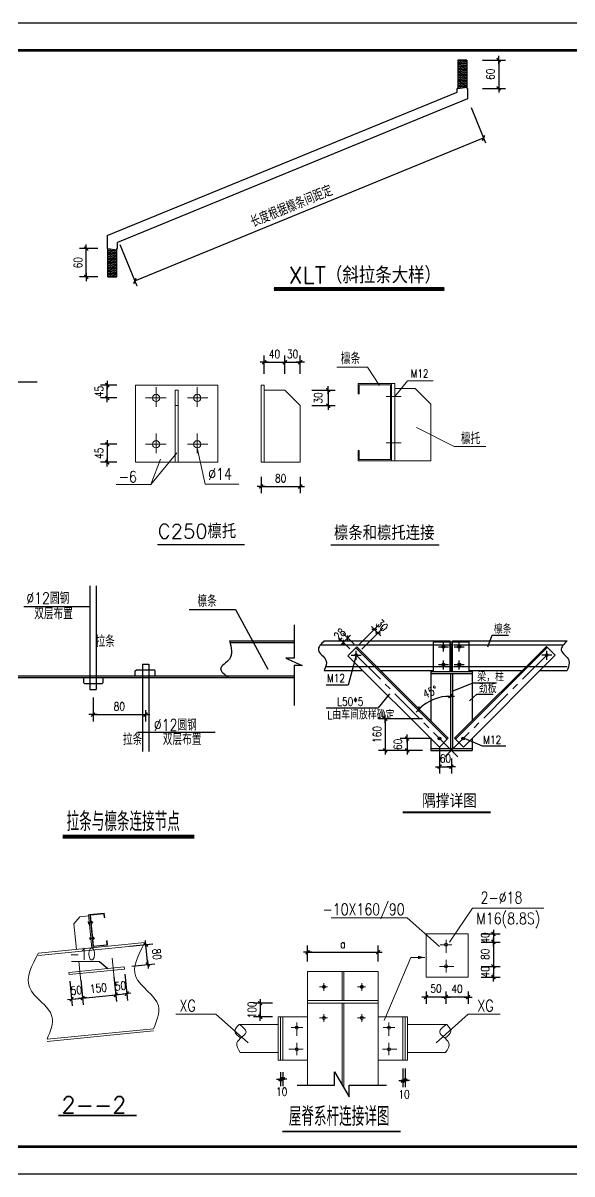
# Model space of a CAD drawing. Extents: x 40002367 to 40460080, y 192184 to 372766.
# Drawn here: x 40408745 to 40428777, y 192184 to 234184 of the extents above; entities that cross this region are included whole.
import ezdxf

# ---------------------------------------------------------------- set-up
doc = ezdxf.new("R2010")
doc.units = 0
doc.header["$LTSCALE"] = 1000
doc.header["$MEASUREMENT"] = 0
doc.linetypes.add('ACAD_ISO02W100', pattern=[15, 12, -3])
doc.linetypes.add('CENTER', pattern=[2, 1.25, -0.25, 0.25, -0.25])
doc.layers.get('0').update_dxf_attribs({"linetype": 'CONTINUOUS'})
doc.layers.get('DEFPOINTS').update_dxf_attribs({"linetype": 'CONTINUOUS'})
for name, color, linetype in [('DIANH', 6, 'CENTER'), ('GREEN', 3, 'CONTINUOUS'), ('PUB_DIM', 3, 'CONTINUOUS'), ('PUB_TITLE', 4, 'CONTINUOUS'), ('RED', 1, 'CONTINUOUS'), ('TEXT', 7, 'CONTINUOUS'), ('XUX', 3, 'ACAD_ISO02W100'), ('YELLOW', 2, 'CONTINUOUS'), ('标注', 4, 'CONTINUOUS'), ('门窗', 4, 'CONTINUOUS')]:
    doc.layers.add(name, color=color, linetype=linetype)
doc.styles.add('DIM_FONT', font='SIMPLEX.shx', dxfattribs={"width": 0.8})
doc.styles.add('TSSD_NORM', font='txt.shx', dxfattribs={"width": 0.7, "bigfont": 'tssdchn.shx'})
doc.styles.add('中西', font='romans.shx', dxfattribs={"width": 0.8, "height": 350, "bigfont": 'hztxt.shx'})
doc.dimstyles.new('DIMN', dxfattribs={"dimtxt": 300, "dimasz": 1, "dimexe": 250, "dimexo": 300, "dimgap": 150, "dimtad": 1, "dimdec": 0, "dimzin": 0, "dimdsep": 46, "dimtxsty": 'DIM_FONT', "dimblk": '_DIMX', "dimcen": 0.09, "dimclrt": 7, "dimadec": 0, "dimazin": 0, "dimtfac": 1, "dimtdec": 0, "dimtix": 1, "dimtmove": 2, "dimatfit": 3, "dimldrblk": '_DIMX', "dimfxl": 0, "dimtolj": 1, "dimtzin": 0, "dimarcsym": 0})

# ---------------------------------------------------------------- blocks, each defined once
blk = doc.blocks.new('_DIMX')
blk.add_line((-150, 0), (150, 0))
at = {"const_width": 50}
blk.add_lwpolyline([(-70, -70), (70, 70)], dxfattribs=at)
blk = doc.blocks.new('*D25')
at = {"layer": 'DEFPOINTS', "color": 0, "transparency": 16777216}
for p in [(40424180, 199141), (40424987, 199141), (40424180, 198642)]:
    blk.add_point(p, dxfattribs=at)
at = {"layer": 'PUB_DIM', "color": 0, "lineweight": -2, "transparency": 16777216}
for p, q in [((40424180, 198841), (40424180, 198392)), ((40424987, 198841), (40424987, 198392)), ((40424986, 198642), (40424181, 198642))]:
    blk.add_line(p, q, dxfattribs=at)
at = {"layer": 'PUB_DIM', "color": 0, "lineweight": -2, "transparency": 16777216, "rotation": 180}
blk.add_blockref('_DIMX', (40424180, 198642), dxfattribs=at)
at = {"layer": 'PUB_DIM', "color": 0, "lineweight": -2, "transparency": 16777216}
blk.add_blockref('_DIMX', (40424987, 198642), dxfattribs=at)
at = {"layer": 'PUB_DIM', "color": 7, "transparency": 16777216, "insert": (40424583, 198942), "char_height": 300, "attachment_point": 5, "style": 'DIM_FONT'}
blk.add_mtext('\\A1;40', dxfattribs=at)
blk = doc.blocks.new('*D26')
at = {"layer": 'DEFPOINTS', "color": 0, "transparency": 16777216}
for p in [(40423452, 199141), (40424180, 199141), (40423452, 198642)]:
    blk.add_point(p, dxfattribs=at)
at = {"layer": 'PUB_DIM', "color": 0, "lineweight": -2, "transparency": 16777216}
for p, q in [((40423452, 198841), (40423452, 198392)), ((40424180, 198841), (40424180, 198392)), ((40424179, 198642), (40423453, 198642))]:
    blk.add_line(p, q, dxfattribs=at)
at = {"layer": 'PUB_DIM', "color": 0, "lineweight": -2, "transparency": 16777216, "rotation": 180}
blk.add_blockref('_DIMX', (40423452, 198642), dxfattribs=at)
at = {"layer": 'PUB_DIM', "color": 0, "lineweight": -2, "transparency": 16777216}
blk.add_blockref('_DIMX', (40424180, 198642), dxfattribs=at)
at = {"layer": 'PUB_DIM', "color": 7, "transparency": 16777216, "insert": (40423816, 198953), "char_height": 300, "attachment_point": 5, "style": 'DIM_FONT'}
blk.add_mtext('\\A1;50', dxfattribs=at)
blk = doc.blocks.new('*D28')
at = {"layer": 'DEFPOINTS', "color": 0, "transparency": 16777216}
for p in [(40410825, 199562), (40412034, 199683), (40412129, 198726)]:
    blk.add_point(p, dxfattribs=at)
at = {"layer": 'PUB_DIM', "color": 0, "lineweight": -2, "transparency": 16777216}
for p, q in [((40410855, 199263), (40410945, 198357)), ((40412064, 199384), (40412154, 198477)), ((40410921, 198605), (40412128, 198726))]:
    blk.add_line(p, q, dxfattribs=at)
for p, rotation in [((40410920, 198605), 185.6999999305718), ((40412129, 198726), 5.699999930571801)]:
    blk.add_blockref('_DIMX', p, dxfattribs=dict(at, rotation=rotation))
at = {"layer": 'PUB_DIM', "color": 7, "transparency": 16777216, "insert": (40411495, 198964), "char_height": 300, "attachment_point": 5, "rotation": 5.7, "style": 'DIM_FONT'}
blk.add_mtext('\\A1;150', dxfattribs=at)
blk = doc.blocks.new('*D29')
at = {"layer": 'DEFPOINTS', "color": 0, "transparency": 16777216}
for p in [(40410422, 199522), (40410825, 199562), (40410920, 198605)]:
    blk.add_point(p, dxfattribs=at)
at = {"layer": 'PUB_DIM', "color": 0, "lineweight": -2, "transparency": 16777216}
for p, q in [((40410452, 199223), (40410542, 198316)), ((40410855, 199263), (40410945, 198357)), ((40410517, 198565), (40410516, 198565)), ((40410517, 198565), (40410920, 198605)), ((40410921, 198605), (40410922, 198606))]:
    blk.add_line(p, q, dxfattribs=at)
for p, rotation in [((40410517, 198565), 5.699999999944056), ((40410920, 198605), 185.6999999999441)]:
    blk.add_blockref('_DIMX', p, dxfattribs=dict(at, rotation=rotation))
at = {"layer": 'PUB_DIM', "color": 7, "transparency": 16777216, "insert": (40410689, 198884), "char_height": 300, "attachment_point": 5, "rotation": 5.7, "style": 'DIM_FONT'}
blk.add_mtext('\\A1;50', dxfattribs=at)
blk = doc.blocks.new('*D30')
at = {"layer": 'DEFPOINTS', "color": 0, "transparency": 16777216}
for p in [(40412432, 199777), (40412106, 198958), (40412532, 198766)]:
    blk.add_point(p, dxfattribs=at)
at = {"layer": 'PUB_DIM', "color": 0, "lineweight": -2, "transparency": 16777216}
for p, q in [((40412461, 199478), (40412557, 198517)), ((40412128, 198726), (40412127, 198726)), ((40412129, 198726), (40412532, 198766)), ((40412533, 198766), (40412534, 198766)), ((40412136, 198659), (40412154, 198477))]:
    blk.add_line(p, q, dxfattribs=at)
for p, rotation in [((40412129, 198726), 5.699999930571789), ((40412532, 198766), 185.6999999305718)]:
    blk.add_blockref('_DIMX', p, dxfattribs=dict(at, rotation=rotation))
at = {"layer": 'PUB_DIM', "color": 7, "transparency": 16777216, "insert": (40412301, 199045), "char_height": 300, "attachment_point": 5, "rotation": 5.7, "style": 'DIM_FONT'}
blk.add_mtext('\\A1;50', dxfattribs=at)
blk = doc.blocks.new('*D31')
at = {"layer": 'DEFPOINTS', "color": 0, "transparency": 16777216}
for p in [(40412350, 200464), (40413229, 200552), (40412422, 199739)]:
    blk.add_point(p, dxfattribs=at)
at = {"layer": 'PUB_DIM', "color": 0, "lineweight": -2, "transparency": 16777216}
for p, q in [((40412648, 200494), (40413478, 200577)), ((40413302, 199827), (40413230, 200551)), ((40412721, 199768), (40413551, 199851))]:
    blk.add_line(p, q, dxfattribs=at)
for p, rotation in [((40413229, 200552), 95.69999999982853), ((40413302, 199826), 275.6999999998285)]:
    blk.add_blockref('_DIMX', p, dxfattribs=dict(at, rotation=rotation))
at = {"layer": 'PUB_DIM', "color": 7, "transparency": 16777216, "insert": (40413626, 200203), "char_height": 300, "attachment_point": 5, "rotation": 275.7, "style": 'DIM_FONT'}
blk.add_mtext('\\A1;80', dxfattribs=at)
blk = doc.blocks.new('*D32')
at = {"layer": 'DEFPOINTS', "color": 0, "transparency": 16777216}
for p in [(40418141, 196197), (40418226, 196197), (40418226, 195643)]:
    blk.add_point(p, dxfattribs=at)
at = {"layer": 'PUB_DIM', "color": 0, "lineweight": -2, "transparency": 16777216}
for p, q in [((40418141, 195897), (40418141, 195393)), ((40418226, 195897), (40418226, 195393)), ((40418140, 195643), (40418139, 195643)), ((40418141, 195643), (40418226, 195643)), ((40418227, 195643), (40418228, 195643))]:
    blk.add_line(p, q, dxfattribs=at)
blk.add_blockref('_DIMX', (40418141, 195643), dxfattribs=at)
at = {"layer": 'PUB_DIM', "color": 0, "lineweight": -2, "transparency": 16777216, "rotation": 180}
blk.add_blockref('_DIMX', (40418226, 195643), dxfattribs=at)
at = {"layer": 'PUB_DIM', "color": 7, "transparency": 16777216, "insert": (40418183, 195186), "char_height": 300, "attachment_point": 5, "style": 'DIM_FONT'}
blk.add_mtext('\\A1;10', dxfattribs=at)
blk = doc.blocks.new('*D34')
at = {"layer": 'DEFPOINTS', "color": 0, "transparency": 16777216}
for p in [(40418143, 198417), (40417400, 197922), (40418143, 197922)]:
    blk.add_point(p, dxfattribs=at)
at = {"layer": 'PUB_DIM', "color": 0, "lineweight": -2, "transparency": 16777216}
for p, q in [((40417843, 198417), (40417150, 198417)), ((40417400, 198418), (40417400, 198419)), ((40417400, 198417), (40417400, 197922)), ((40417843, 197922), (40417150, 197922)), ((40417400, 197921), (40417400, 197920))]:
    blk.add_line(p, q, dxfattribs=at)
for p, rotation in [((40417400, 198417), 270), ((40417400, 197922), 90)]:
    blk.add_blockref('_DIMX', p, dxfattribs=dict(at, rotation=rotation))
at = {"layer": 'PUB_DIM', "color": 7, "transparency": 16777216, "insert": (40417100, 198170), "char_height": 300, "attachment_point": 5, "rotation": 90, "style": 'DIM_FONT'}
blk.add_mtext('\\A1;100', dxfattribs=at)
blk = doc.blocks.new('*D35')
at = {"layer": 'DEFPOINTS', "color": 0, "transparency": 16777216}
for p in [(40422608, 196339), (40422693, 196339), (40422608, 195597)]:
    blk.add_point(p, dxfattribs=at)
at = {"layer": 'PUB_DIM', "color": 0, "lineweight": -2, "transparency": 16777216}
for p, q in [((40422608, 196039), (40422608, 195347)), ((40422693, 196039), (40422693, 195347)), ((40422607, 195597), (40422606, 195597)), ((40422693, 195597), (40422608, 195597)), ((40422694, 195597), (40422695, 195597))]:
    blk.add_line(p, q, dxfattribs=at)
blk.add_blockref('_DIMX', (40422608, 195597), dxfattribs=at)
at = {"layer": 'PUB_DIM', "color": 0, "lineweight": -2, "transparency": 16777216, "rotation": 180}
blk.add_blockref('_DIMX', (40422693, 195597), dxfattribs=at)
at = {"layer": 'PUB_DIM', "color": 7, "transparency": 16777216, "insert": (40422650, 195089), "char_height": 300, "attachment_point": 5, "style": 'DIM_FONT'}
blk.add_mtext('\\A1;10', dxfattribs=at)
blk = doc.blocks.new('*D36')
at = {"layer": 'DEFPOINTS', "color": 0, "transparency": 16777216}
for p in [(40425168, 200946), (40425168, 200649), (40425910, 200649)]:
    blk.add_point(p, dxfattribs=at)
at = {"layer": 'PUB_DIM', "color": 0, "lineweight": -2, "transparency": 16777216}
for p, q in [((40425468, 200946), (40426160, 200946)), ((40425910, 200947), (40425910, 200948)), ((40425910, 200946), (40425910, 200649)), ((40425468, 200649), (40426160, 200649)), ((40425910, 200648), (40425910, 200647))]:
    blk.add_line(p, q, dxfattribs=at)
for p, rotation in [((40425910, 200946), 270), ((40425910, 200649), 90)]:
    blk.add_blockref('_DIMX', p, dxfattribs=dict(at, rotation=rotation))
at = {"layer": 'PUB_DIM', "color": 7, "transparency": 16777216, "insert": (40425610, 200798), "char_height": 300, "attachment_point": 5, "rotation": 90, "style": 'DIM_FONT'}
blk.add_mtext('\\A1;40', dxfattribs=at)
blk = doc.blocks.new('*D37')
at = {"layer": 'DEFPOINTS', "color": 0, "transparency": 16777216}
for p in [(40425168, 199759), (40425168, 199363), (40425910, 199363)]:
    blk.add_point(p, dxfattribs=at)
at = {"layer": 'PUB_DIM', "color": 0, "lineweight": -2, "transparency": 16777216}
for p, q in [((40425468, 199759), (40426160, 199759)), ((40425910, 199760), (40425910, 199761)), ((40425910, 199759), (40425910, 199363)), ((40425468, 199363), (40426160, 199363)), ((40425910, 199362), (40425910, 199361))]:
    blk.add_line(p, q, dxfattribs=at)
for p, rotation in [((40425910, 199759), 270), ((40425910, 199363), 90)]:
    blk.add_blockref('_DIMX', p, dxfattribs=dict(at, rotation=rotation))
at = {"layer": 'PUB_DIM', "color": 7, "transparency": 16777216, "insert": (40425610, 199561), "char_height": 300, "attachment_point": 5, "rotation": 90, "style": 'DIM_FONT'}
blk.add_mtext('\\A1;40', dxfattribs=at)
blk = doc.blocks.new('*D38')
at = {"layer": 'DEFPOINTS', "color": 0, "transparency": 16777216}
for p in [(40425168, 200649), (40425168, 199759), (40425910, 199759)]:
    blk.add_point(p, dxfattribs=at)
at = {"layer": 'PUB_DIM', "color": 0, "lineweight": -2, "transparency": 16777216}
for p, q in [((40425468, 200649), (40426160, 200649)), ((40425910, 200648), (40425910, 199760)), ((40425468, 199759), (40426160, 199759))]:
    blk.add_line(p, q, dxfattribs=at)
for p, rotation in [((40425910, 200649), 90), ((40425910, 199759), 270)]:
    blk.add_blockref('_DIMX', p, dxfattribs=dict(at, rotation=rotation))
at = {"layer": 'PUB_DIM', "color": 7, "transparency": 16777216, "insert": (40425610, 200204), "char_height": 300, "attachment_point": 5, "rotation": 90, "style": 'DIM_FONT'}
blk.add_mtext('\\A1;80', dxfattribs=at)
blk = doc.blocks.new('*D43')
at = {"layer": 'DEFPOINTS', "color": 0, "transparency": 16777216}
for p in [(40425218, 232832), (40425218, 231798), (40426102, 231798)]:
    blk.add_point(p, dxfattribs=at)
at = {"layer": 'PUB_DIM', "color": 0, "lineweight": -2, "transparency": 16777216}
for p, q in [((40425518, 232832), (40426352, 232832)), ((40426102, 232831), (40426102, 231799)), ((40425518, 231798), (40426352, 231798))]:
    blk.add_line(p, q, dxfattribs=at)
for p, rotation in [((40426102, 232832), 90), ((40426102, 231798), 270)]:
    blk.add_blockref('_DIMX', p, dxfattribs=dict(at, rotation=rotation))
at = {"layer": 'PUB_DIM', "color": 7, "transparency": 16777216, "insert": (40425802, 232315), "char_height": 300, "attachment_point": 5, "rotation": 90, "style": 'DIM_FONT'}
blk.add_mtext('\\A1;60', dxfattribs=at)
blk = doc.blocks.new('*D44')
at = {"layer": 'DEFPOINTS', "color": 0, "transparency": 16777216}
for p in [(40411819, 220973), (40412470, 220973), (40412470, 220503)]:
    blk.add_point(p, dxfattribs=at)
at = {"layer": 'PUB_DIM', "color": 0, "lineweight": -2, "transparency": 16777216}
for p, q in [((40412170, 220973), (40411569, 220973)), ((40411819, 220974), (40411819, 220975)), ((40411819, 220503), (40411819, 220973)), ((40412170, 220503), (40411569, 220503)), ((40411819, 220502), (40411819, 220501))]:
    blk.add_line(p, q, dxfattribs=at)
for p, rotation in [((40411819, 220973), 270), ((40411819, 220503), 90)]:
    blk.add_blockref('_DIMX', p, dxfattribs=dict(at, rotation=rotation))
at = {"layer": 'PUB_DIM', "color": 7, "transparency": 16777216, "insert": (40411519, 220738), "char_height": 300, "attachment_point": 5, "rotation": 90, "style": 'DIM_FONT'}
blk.add_mtext('\\A1;45', dxfattribs=at)
blk = doc.blocks.new('_ArchTick')
at = {"color": 0, "linetype": 'ByBlock', "const_width": 0.4}
blk.add_lwpolyline([(-0.5, -0.5), (0.5, 0.5)], dxfattribs=at)
blk = doc.blocks.new('*D45')
at = {"layer": 'DEFPOINTS', "color": 0, "transparency": 16777216}
for p in [(40411052, 225953), (40411776, 225953), (40411776, 224919)]:
    blk.add_point(p, dxfattribs=at)
at = {"layer": 'PUB_DIM', "color": 0, "lineweight": -2, "transparency": 16777216}
for p, q in [((40411476, 225953), (40410802, 225953)), ((40411052, 224920), (40411052, 225952)), ((40411476, 224919), (40410802, 224919))]:
    blk.add_line(p, q, dxfattribs=at)
for p, rotation in [((40411052, 225953), 90), ((40411052, 224919), 270)]:
    blk.add_blockref('_DIMX', p, dxfattribs=dict(at, rotation=rotation))
at = {"layer": 'PUB_DIM', "color": 7, "transparency": 16777216, "insert": (40410752, 225436), "char_height": 300, "attachment_point": 5, "rotation": 90, "style": 'DIM_FONT'}
blk.add_mtext('\\A1;60', dxfattribs=at)
blk = doc.blocks.new('*D46')
at = {"layer": 'DEFPOINTS', "color": 0, "transparency": 16777216}
for p in [(40412470, 218812), (40411819, 218154), (40412470, 218154)]:
    blk.add_point(p, dxfattribs=at)
at = {"layer": 'PUB_DIM', "color": 0, "lineweight": -2, "transparency": 16777216}
for p, q in [((40412170, 218812), (40411569, 218812)), ((40411819, 218813), (40411819, 218814)), ((40411819, 218812), (40411819, 218154)), ((40412170, 218154), (40411569, 218154)), ((40411819, 218153), (40411819, 218152))]:
    blk.add_line(p, q, dxfattribs=at)
for p, rotation in [((40411819, 218812), 270), ((40411819, 218154), 90)]:
    blk.add_blockref('_DIMX', p, dxfattribs=dict(at, rotation=rotation))
at = {"layer": 'PUB_DIM', "color": 7, "transparency": 16777216, "insert": (40411519, 218483), "char_height": 300, "attachment_point": 5, "rotation": 90, "style": 'DIM_FONT'}
blk.add_mtext('\\A1;45', dxfattribs=at)
blk = doc.blocks.new('*D48')
at = {"layer": 'DEFPOINTS', "color": 0, "transparency": 16777216}
for p in [(40418862, 221803), (40418298, 221082), (40418862, 221082)]:
    blk.add_point(p, dxfattribs=at)
at = {"layer": 'PUB_DIM', "color": 0, "lineweight": -2, "transparency": 16777216}
for p, q in [((40418297, 221803), (40418296, 221803)), ((40418298, 221382), (40418298, 222053)), ((40418298, 221803), (40418862, 221803)), ((40418862, 221382), (40418862, 222053)), ((40418863, 221803), (40418864, 221803))]:
    blk.add_line(p, q, dxfattribs=at)
blk.add_blockref('_DIMX', (40418298, 221803), dxfattribs=at)
at = {"layer": 'PUB_DIM', "color": 0, "lineweight": -2, "transparency": 16777216, "rotation": 180}
blk.add_blockref('_DIMX', (40418862, 221803), dxfattribs=at)
at = {"layer": 'PUB_DIM', "color": 7, "transparency": 16777216, "insert": (40418580, 222103), "char_height": 300, "attachment_point": 5, "style": 'DIM_FONT'}
blk.add_mtext('\\A1;30', dxfattribs=at)
blk = doc.blocks.new('*D49')
at = {"layer": 'DEFPOINTS', "color": 0, "transparency": 16777216}
for p in [(40418978, 220785), (40418978, 220221), (40419881, 220221)]:
    blk.add_point(p, dxfattribs=at)
at = {"layer": 'PUB_DIM', "color": 0, "lineweight": -2, "transparency": 16777216}
for p, q in [((40419278, 220785), (40420131, 220785)), ((40419881, 220784), (40419881, 220222)), ((40419278, 220221), (40420131, 220221))]:
    blk.add_line(p, q, dxfattribs=at)
for p, rotation in [((40419881, 220785), 90), ((40419881, 220221), 270)]:
    blk.add_blockref('_DIMX', p, dxfattribs=dict(at, rotation=rotation))
at = {"layer": 'PUB_DIM', "color": 7, "transparency": 16777216, "insert": (40419514, 220503), "char_height": 300, "attachment_point": 5, "rotation": 90, "style": 'DIM_FONT'}
blk.add_mtext('\\A1;30', dxfattribs=at)
blk = doc.blocks.new('*D89')
at = {"layer": 'DEFPOINTS', "color": 0, "transparency": 16777216}
for p in [(40421563, 212057), (40420764, 211258), (40420899, 211123)]:
    blk.add_point(p, dxfattribs=at)
at = {"layer": 'PUB_DIM', "color": 0, "lineweight": -2, "transparency": 16777216}
for p, q in [((40420976, 211470), (40421739, 212233)), ((40421111, 211335), (40421874, 212099)), ((40421562, 212057), (40421561, 212058)), ((40421697, 211922), (40421563, 212057)), ((40421698, 211921), (40421699, 211920))]:
    blk.add_line(p, q, dxfattribs=at)
for p, rotation in [((40421563, 212057), 314.9999999994558), ((40421697, 211922), 134.9999999994558)]:
    blk.add_blockref('_DIMX', p, dxfattribs=dict(at, rotation=rotation))
at = {"layer": 'PUB_DIM', "color": 7, "transparency": 16777216, "insert": (40421842, 212201), "char_height": 300, "attachment_point": 5, "rotation": 315, "style": 'DIM_FONT'}
blk.add_mtext('\\A1;30', dxfattribs=at)
blk = doc.blocks.new('*D90')
at = {"layer": 'DEFPOINTS', "color": 0, "transparency": 16777216}
for p in [(40420595, 211746), (40421040, 211301), (40420880, 211140)]:
    blk.add_point(p, dxfattribs=at)
at = {"layer": 'PUB_DIM', "color": 0, "lineweight": -2, "transparency": 16777216}
for p, q in [((40420668, 211353), (40420258, 211762)), ((40420828, 211513), (40420419, 211922)), ((40420435, 211585), (40420595, 211746)), ((40420596, 211746), (40420597, 211747)), ((40420434, 211585), (40420434, 211584))]:
    blk.add_line(p, q, dxfattribs=at)
for p, rotation in [((40420435, 211585), 45.00000000079025), ((40420595, 211746), 225.0000000007903)]:
    blk.add_blockref('_DIMX', p, dxfattribs=dict(at, rotation=rotation))
at = {"layer": 'PUB_DIM', "color": 7, "transparency": 16777216, "insert": (40420303, 211878), "char_height": 300, "attachment_point": 5, "rotation": 45, "style": 'DIM_FONT'}
blk.add_mtext('\\A1;28', dxfattribs=at)
blk = doc.blocks.new('*D91')
at = {"layer": 'DEFPOINTS', "color": 0, "transparency": 16777216}
for p in [(40423945, 208076), (40424377, 207643), (40424377, 207046)]:
    blk.add_point(p, dxfattribs=at)
at = {"layer": 'PUB_DIM', "color": 0, "lineweight": -2, "transparency": 16777216}
for p, q in [((40423945, 207776), (40423945, 206796)), ((40424377, 207343), (40424377, 206796)), ((40423944, 207046), (40423943, 207046)), ((40423945, 207046), (40424377, 207046)), ((40424378, 207046), (40424379, 207046))]:
    blk.add_line(p, q, dxfattribs=at)
blk.add_blockref('_DIMX', (40423945, 207046), dxfattribs=at)
at = {"layer": 'PUB_DIM', "color": 0, "lineweight": -2, "transparency": 16777216, "rotation": 180}
blk.add_blockref('_DIMX', (40424377, 207046), dxfattribs=at)
at = {"layer": 'PUB_DIM', "color": 7, "transparency": 16777216, "insert": (40424161, 207346), "char_height": 300, "attachment_point": 5, "style": 'DIM_FONT'}
blk.add_mtext('\\A1;60', dxfattribs=at)
blk = doc.blocks.new('*D92')
at = {"layer": 'DEFPOINTS', "color": 0, "transparency": 16777216}
for p in [(40421289, 211052), (40424341, 210451), (40423921, 209567), (40424258, 208083), (40424341, 207715)]:
    blk.add_point(p, dxfattribs=at)
at = {"layer": 'PUB_DIM', "color": 0, "lineweight": -2, "transparency": 16777216}
blk.add_arc((40424341, 208000), 1622, 90.0353, 134.9647, dxfattribs=at)
for p, rotation in [((40424341, 209622), 0.01766053529839122), ((40423194, 209147), 224.98233946465)]:
    blk.add_blockref('_DIMX', p, dxfattribs=dict(at, rotation=rotation))
at = {"layer": 'PUB_DIM', "color": 7, "transparency": 16777216, "insert": (40423605, 209776), "char_height": 300, "attachment_point": 5, "rotation": 22.5, "style": 'DIM_FONT'}
blk.add_mtext('\\A1;45°', dxfattribs=at)
blk = doc.blocks.new('*D93')
at = {"layer": 'DEFPOINTS', "color": 0, "transparency": 16777216}
for p in [(40423621, 208795), (40421965, 207643), (40423621, 207643)]:
    blk.add_point(p, dxfattribs=at)
at = {"layer": 'PUB_DIM', "color": 0, "lineweight": -2, "transparency": 16777216}
for p, q in [((40423321, 208795), (40421715, 208795)), ((40421965, 208794), (40421965, 207644)), ((40423321, 207643), (40421715, 207643))]:
    blk.add_line(p, q, dxfattribs=at)
for p, rotation in [((40421965, 208795), 90), ((40421965, 207643), 270)]:
    blk.add_blockref('_DIMX', p, dxfattribs=dict(at, rotation=rotation))
at = {"layer": 'PUB_DIM', "color": 7, "transparency": 16777216, "insert": (40421665, 208219), "char_height": 300, "attachment_point": 5, "rotation": 90, "style": 'DIM_FONT'}
blk.add_mtext('\\A1;160', dxfattribs=at)
blk = doc.blocks.new('*D94')
at = {"layer": 'DEFPOINTS', "color": 0, "transparency": 16777216}
for p in [(40423945, 208076), (40422763, 207643), (40423621, 207643)]:
    blk.add_point(p, dxfattribs=at)
at = {"layer": 'PUB_DIM', "color": 0, "lineweight": -2, "transparency": 16777216}
for p, q in [((40423645, 208076), (40422513, 208076)), ((40422763, 208075), (40422763, 207644)), ((40423321, 207643), (40422513, 207643))]:
    blk.add_line(p, q, dxfattribs=at)
for p, rotation in [((40422763, 208076), 90), ((40422763, 207643), 270)]:
    blk.add_blockref('_DIMX', p, dxfattribs=dict(at, rotation=rotation))
at = {"layer": 'PUB_DIM', "color": 7, "transparency": 16777216, "insert": (40422424, 207859), "char_height": 300, "attachment_point": 5, "rotation": 90, "style": 'DIM_FONT'}
blk.add_mtext('\\A1;60', dxfattribs=at)

msp = doc.modelspace()

# ---------------------------------------------------------------- linework, layer by layer
at = {"layer": 'DIANH', "lineweight": 15}
for p, q in [((40413962.4, 220503), (40413210.7, 220503)), ((40413600, 220181.9), (40413600, 220897.9)), ((40414741, 220503), (40415492.7, 220503)), ((40415103.4, 220181.9), (40415103.4, 220897.9)), ((40421993.4, 220559.4), (40422541, 220559.4)), ((40413600, 218490.6), (40413600, 219206.6)), ((40415103.4, 218490.6), (40415103.4, 219206.6)), ((40421993.4, 218868.1), (40422541, 218868.1)), ((40413210.7, 218811.6), (40413962.4, 218811.6)), ((40415492.7, 218811.6), (40414741, 218811.6)), ((40410787.1, 199941.7), (40410859.5, 199216.3)), ((40411996.1, 200062.4), (40412068.5, 199337))]:
    msp.add_line(p, q, dxfattribs=at)
at = {"layer": 'DIANH'}
for p, q in [((40424612.6, 207407.7), (40420748.6, 211271.7)), ((40420898.2, 210943.3), (40420898.2, 211272.2)), ((40423906.8, 211423.3), (40424270.6, 211423.3)), ((40424089, 211244.2), (40424089, 211573.1)), ((40424141.4, 207407.7), (40428005.4, 211271.7)), ((40424482.8, 211423.3), (40424846.6, 211423.3)), ((40424665, 211244.2), (40424665, 211573.1)), ((40427856.1, 210943.3), (40427856.1, 211272.2)), ((40420716, 211122.4), (40421079.8, 211122.4)), ((40424089, 210596.2), (40424089, 210925.1)), ((40424665, 210596.2), (40424665, 210925.1)), ((40428038.3, 211122.4), (40427674.5, 211122.4)), ((40423906.8, 210775.3), (40424270.6, 210775.3)), ((40424482.8, 210775.3), (40424846.6, 210775.3))]:
    msp.add_line(p, q, dxfattribs=at)
at = {"layer": 'GREEN', "lineweight": 15}
for p, q in [((40420201.7, 221623.2), (40421315.5, 221623.2)), ((40421315.5, 221623.2), (40421748.4, 220958.7)), ((40422770.1, 221131), (40422307.4, 220559.4)), ((40422770.1, 221131), (40423707.4, 221131)), ((40424483.1, 218733.6), (40423108.8, 219419.9)), ((40413407.9, 217344.1), (40414354.2, 218499.4)), ((40415394, 217359.2), (40415103.4, 218680.1)), ((40424483.1, 218733.6), (40425635.9, 218733.6)), ((40413760.6, 218264.7), (40413407.9, 217344.1)), ((40412147.2, 217344.1), (40413407.9, 217344.1)), ((40415394, 217359.2), (40416626, 217359.2)), ((40424313.7, 200641.3), (40425143, 201881.6)), ((40425143, 201881.6), (40427753.9, 201881.6)), ((40419984.5, 201535.4), (40422767.2, 201535.4)), ((40422767.2, 201535.4), (40423938.1, 200487.8)), ((40424986.6, 200946.1), (40423452.3, 200946.1)), ((40423452.3, 200946.1), (40423452.3, 199362.7)), ((40424986.6, 200946.1), (40424986.6, 199362.7)), ((40423962.4, 200550.3), (40424389.5, 200550.3)), ((40424180.2, 200732.9), (40424180.2, 200248.3)), ((40411530, 199937.9), (40410507.8, 199937.9)), ((40421927.5, 197779.8), (40422899.8, 200086.6)), ((40422899.8, 200086.6), (40423412.6, 200086.6)), ((40424180.2, 199995.2), (40424180.2, 199539.5)), ((40423947.9, 199758.5), (40424469.1, 199758.5)), ((40419724.2, 199152.8), (40419724.2, 198872.7)), ((40421109.7, 199152.8), (40421109.7, 198872.7)), ((40424986.6, 199362.7), (40423452.3, 199362.7)), ((40419569.2, 199013.2), (40419856.6, 199013.2)), ((40420954.7, 199013.2), (40421242.1, 199013.2)), ((40420387.2, 198516), (40419130.3, 198516)), ((40419130.3, 198417), (40420502, 198417)), ((40420387.2, 198516), (40420446.6, 198516)), ((40420387.2, 195441.7), (40420387.2, 198417)), ((40421703.5, 198516), (40420446.6, 198516)), ((40420446.6, 198417), (40420446.6, 195342.8)), ((40420446.6, 198417), (40421703.5, 198417)), ((40421703.5, 198417), (40421703.5, 198516)), ((40414325.3, 198017.5), (40415786.6, 198017.5)), ((40415786.6, 198017.5), (40416957.6, 196969.8)), ((40419130.3, 197922.1), (40418061.5, 197922.1)), ((40418140.7, 197922.1), (40418061.5, 197922.1)), ((40418061.5, 196338.7), (40418061.5, 197922.1)), ((40418140.7, 197922.1), (40419132.7, 197922.1)), ((40418140.7, 196338.7), (40418140.7, 197922.1)), ((40419569.2, 197879.2), (40419856.6, 197879.2)), ((40419724.2, 198018.9), (40419724.2, 197738.8)), ((40420954.7, 197879.2), (40421242.1, 197879.2)), ((40421109.7, 198018.9), (40421109.7, 197738.8)), ((40422693.2, 197922.1), (40421701.1, 197922.1)), ((40421703.5, 197922.1), (40422772.3, 197922.1)), ((40422693.2, 197922.1), (40422772.3, 197922.1)), ((40422693.2, 196338.7), (40422693.2, 197922.1)), ((40422772.3, 196338.7), (40422772.3, 197922.1)), ((40424987.8, 198017.5), (40423816.9, 196969.8)), ((40426155.5, 198017.5), (40424987.8, 198017.5)), ((40418061.5, 197645), (40416628.4, 197645)), ((40418952.3, 197526.3), (40418525.2, 197526.3)), ((40418734.5, 197708.9), (40418734.5, 197224.3)), ((40421881.5, 197526.3), (40422308.7, 197526.3)), ((40422099.4, 197708.9), (40422099.4, 197224.3)), ((40422772.3, 197645), (40424205.4, 197645)), ((40418061.5, 196615.8), (40416671.9, 196615.8)), ((40418966.8, 196734.5), (40418445.5, 196734.5)), ((40418734.5, 196971.2), (40418734.5, 196515.5)), ((40421867.1, 196734.5), (40422388.3, 196734.5)), ((40422099.4, 196971.2), (40422099.4, 196515.5)), ((40422772.3, 196615.8), (40424162, 196615.8)), ((40419130.3, 196338.7), (40418061.5, 196338.7)), ((40418140.7, 196338.7), (40418061.5, 196338.7)), ((40418248.4, 196338.7), (40419130.3, 196338.7)), ((40422585.5, 196338.7), (40421703.5, 196338.7)), ((40421703.5, 196338.7), (40422772.3, 196338.7)), ((40422693.2, 196338.7), (40422772.3, 196338.7))]:
    msp.add_line(p, q, dxfattribs=at)
at = {"layer": 'GREEN'}
for p, q in [((40411183.8, 213652.1), (40411183.8, 209860.5)), ((40411414.2, 213652.1), (40411414.2, 209860.5)), ((40408770.4, 212896.4), (40411183.8, 212896.4)), ((40414802.2, 212778), (40416495.3, 212778)), ((40416495.3, 212778), (40417675, 210602)), ((40418645.4, 212222.1), (40418645.4, 211001.5)), ((40425712.3, 211415.7), (40425865, 211850.5)), ((40425865, 211850.5), (40426463.9, 211850.5)), ((40416275.9, 211634.5), (40418645.4, 211634.5)), ((40416292.8, 211576.9), (40418645.4, 211576.9)), ((40418337, 211001.5), (40418927.1, 210742.8)), ((40418645.4, 211001.5), (40418337, 211001.5)), ((40420897.9, 211122.4), (40420603.9, 210022.2)), ((40412841.7, 210546.9), (40412880.5, 210585.7)), ((40412841.7, 210362.2), (40412841.7, 210546.9)), ((40412880.5, 210585.7), (40413522.3, 210585.7)), ((40413103.8, 210782.8), (40413103.8, 207605.6)), ((40413103.8, 210782.8), (40413334.2, 210782.8)), ((40413334.2, 210782.8), (40413334.2, 207605.6)), ((40413556.7, 210551.2), (40413522.3, 210585.7)), ((40413556.7, 210551.2), (40413556.7, 210362.2)), ((40418645.4, 210742.8), (40418645.4, 209284.3)), ((40418927.1, 210742.8), (40418645.4, 210742.8)), ((40405777.4, 210362.2), (40418645.4, 210362.2)), ((40405777.4, 210304.6), (40418645.4, 210304.6)), ((40410950.7, 210304.6), (40410950.7, 210119.8)), ((40410950.7, 210119.8), (40410989.4, 210081.1)), ((40410989.4, 210081.1), (40411631.2, 210081.1)), ((40411665.7, 210115.5), (40411631.2, 210081.1)), ((40411665.7, 210115.5), (40411665.7, 210304.6)), ((40420603.9, 210022.2), (40419805.2, 210022.2)), ((40424401, 209807.1), (40425168.4, 210110.9)), ((40425168.4, 210110.9), (40426018.8, 210110.9)), ((40411183.8, 209860.5), (40411414.2, 209860.5)), ((40422114.2, 209703.2), (40421695.4, 209179.2)), ((40425034.1, 209454.2), (40425304.8, 209694.1)), ((40425304.8, 209694.1), (40425901.8, 209694.1)), ((40421695.4, 209179.2), (40419802.3, 209179.2)), ((40412920.4, 208302.4), (40415758.6, 208302.4)), ((40425514.3, 207793.2), (40424859.6, 208075.6)), ((40426359.8, 207793.2), (40425514.3, 207793.2)), ((40420108.4, 195430.9), (40420108.4, 195906)), ((40420108.4, 195906), (40420649.6, 195004.8)), ((40418747.2, 195430.9), (40420108.4, 195430.9)), ((40420649.6, 195430.9), (40422010.7, 195430.9)), ((40420649.6, 195004.8), (40420649.6, 195430.9))]:
    msp.add_line(p, q, dxfattribs=at)
at = {"layer": 'GREEN', "linetype": 'ACAD_ISO02W100', "lineweight": 15}
for p, q in [((40418226.2, 196338.7), (40418226.2, 197922.1)), ((40422607.6, 196338.7), (40422607.6, 197922.1))]:
    msp.add_line(p, q, dxfattribs=at)
at = {"layer": 'GREEN'}
msp.add_lwpolyline([(40423156.2, 200086.6, 120, 0, 0), (40423412.6, 200086.6, 0, 0, 0)], format="xyseb", dxfattribs=at)
at = {"layer": 'GREEN', "lineweight": 15}
for centre in [(40424180.2, 200550.3), (40424180.2, 199758.5), (40419724.2, 199013.2), (40421109.7, 199013.2), (40419724.2, 197879.2), (40421109.7, 197879.2), (40418734.5, 197526.3), (40422099.4, 197526.3), (40418734.5, 196734.5), (40422099.4, 196734.5)]:
    msp.add_circle(centre, 56.4, dxfattribs=at)
at = {"layer": 'GREEN'}
for points in [[(40419735.1, 211639.3), (40419523.2, 211298.5), (40419798, 210929.8), (40419735.1, 210559.3)], [(40428598.2, 211639.3), (40428386.3, 211298.5), (40428661.1, 210929.8), (40428598.2, 210559.3)]]:
    msp.add_spline(points, degree=3, dxfattribs=at)
at = {"layer": 'GREEN', "lineweight": 15}
for points in [[(40413189.5, 200629.2), (40412859.7, 199383.2), (40413684.5, 198317.2), (40413503.2, 197485.8)], [(40409306.1, 200241.6), (40408976.4, 198995.6), (40409801.1, 197929.6), (40409619.8, 197098.2)], [(40416628.4, 197645), (40416476.4, 197390.7), (40416693.8, 197141.2)], [(40416628.4, 197645), (40416881.8, 197361.8), (40416548.8, 196963.9), (40416671.9, 196615.8)], [(40424205.4, 197645), (40423952, 197361.8), (40424285, 196963.9), (40424162, 196615.8)], [(40424205.4, 197645), (40424357.4, 197390.7), (40424140, 197141.2)]]:
    msp.add_spline(points, degree=3, dxfattribs=at)
at = {"layer": 'PUB_TITLE'}
msp.add_lwpolyline([(40385779.9, 192184.2), (40460079.9, 192184.2), (40460079.9, 234184.2), (40385779.9, 234184.2)], close=True, dxfattribs=at)
at = {"layer": 'PUB_TITLE', "const_width": 100}
msp.add_lwpolyline([(40388279.9, 193184.2), (40459079.9, 193184.2), (40459079.9, 233184.2), (40388279.9, 233184.2)], close=True, dxfattribs=at)
at = {"layer": 'RED'}
for p, q in [((40424610.1, 232832), (40424609.6, 231797.9)), ((40424610, 232664.5), (40424945.7, 232705.6)), ((40424945.8, 232831.8), (40424610.1, 232832)), ((40424610.1, 232832), (40424945.8, 232831.8)), ((40424610.1, 232788.3), (40424945.8, 232829.4)), ((40424610.1, 232747.1), (40424945.7, 232788.2)), ((40424610.1, 232705.8), (40424945.7, 232746.9)), ((40424945.8, 232831.8), (40424945.2, 231797.8)), ((40424609.8, 232293.1), (40424945.5, 232334.2)), ((40424609.8, 232251.9), (40424945.5, 232293)), ((40424609.9, 232458.2), (40424945.6, 232499.3)), ((40424609.9, 232458.2), (40424945.6, 232499.3)), ((40424609.9, 232416.9), (40424945.6, 232458)), ((40424609.9, 232375.7), (40424945.6, 232416.8)), ((40424609.9, 232334.4), (40424945.5, 232375.5)), ((40424610, 232623.3), (40424945.7, 232664.4)), ((40424610, 232582), (40424945.7, 232623.1)), ((40424610, 232540.7), (40424945.6, 232581.8)), ((40424610, 232499.5), (40424945.6, 232540.6)), ((40424609.6, 231880.5), (40424945.3, 231921.6)), ((40424609.6, 231839.2), (40424945.3, 231880.3)), ((40424609.7, 232086.8), (40424945.4, 232127.9)), ((40424609.7, 232045.5), (40424945.4, 232086.6)), ((40424609.7, 232004.3), (40424945.4, 232045.4)), ((40424609.7, 231963), (40424945.3, 232004.1)), ((40424609.7, 231921.7), (40424945.3, 231962.8)), ((40424609.8, 232210.6), (40424945.5, 232251.7)), ((40424609.8, 232169.3), (40424945.4, 232210.4)), ((40424609.8, 232128.1), (40424945.4, 232169.2)), ((40411816.4, 226428.6), (40424590, 231665.9)), ((40424590, 231665.9), (40424590.4, 231798)), ((40424609.6, 231797.9), (40424590.4, 231798)), ((40424609.6, 231797.9), (40424945.3, 231839)), ((40424945.2, 231797.8), (40424964.4, 231797.8)), ((40424964.4, 231797.8), (40424964, 231414.9)), ((40424964, 231414.9), (40412190.6, 226177.8)), ((40411816.4, 226428.6), (40411816.8, 225951.4)), ((40412190.8, 225951.6), (40412190.6, 226177.8)), ((40411836, 225951.4), (40411816.8, 225951.4)), ((40411836, 225951.4), (40412171.7, 225910.3)), ((40411836.5, 224917.4), (40411836, 225951.4)), ((40411836, 225910.2), (40412171.7, 225869.1)), ((40411836, 225868.9), (40412171.7, 225827.8)), ((40411836.1, 225827.6), (40412171.7, 225786.5)), ((40411836.1, 225786.4), (40412171.7, 225745.3)), ((40411836.1, 225745.1), (40412171.8, 225704)), ((40411836.1, 225703.8), (40412171.8, 225662.7)), ((40411836.1, 225662.6), (40412171.8, 225621.5)), ((40411836.2, 225621.3), (40412171.8, 225580.2)), ((40411836.2, 225580), (40412171.8, 225538.9)), ((40412172.2, 224917.6), (40412171.6, 225951.6)), ((40412171.6, 225951.6), (40412190.8, 225951.6)), ((40411836.2, 225538.8), (40412171.9, 225497.7)), ((40411836.2, 225497.5), (40412171.9, 225456.4)), ((40411836.2, 225456.2), (40412171.9, 225415.1)), ((40411836.3, 225415), (40412171.9, 225373.9)), ((40411836.3, 225373.7), (40412172, 225332.6)), ((40411836.3, 225332.4), (40412172, 225291.3)), ((40411836.3, 225291.2), (40412172, 225250.1)), ((40411836.3, 225291.2), (40412172, 225250.1)), ((40411836.4, 225249.9), (40412172, 225208.8)), ((40411836.4, 225208.6), (40412172, 225167.5)), ((40411836.4, 225167.4), (40412172.1, 225126.3)), ((40411836.4, 225126.1), (40412172.1, 225085)), ((40411836.4, 225084.8), (40412172.1, 225043.7)), ((40411836.5, 225043.6), (40412172.1, 225002.5)), ((40411836.5, 225002.3), (40412172.1, 224961.2)), ((40411836.5, 224961), (40412172.2, 224919.9)), ((40411836.5, 224917.4), (40412172.2, 224917.6)), ((40412172.2, 224917.6), (40411836.5, 224917.4)), ((40419735.1, 211639.3), (40424333.8, 211639.3)), ((40420603, 211096.7), (40420923.7, 211417.4)), ((40424227.4, 208052.6), (40420893.2, 211386.8)), ((40424257.9, 208083.2), (40420923.7, 211417.4)), ((40423729, 210523.3), (40423729, 211603.3)), ((40423729, 211603.3), (40425025, 211603.3)), ((40424333.8, 211603.3), (40424333.8, 211639.3)), ((40424355.4, 210523.3), (40424355.4, 211531.3)), ((40424355.4, 211531.3), (40424398.6, 211531.3)), ((40424398.6, 210523.3), (40424398.6, 211531.3)), ((40424420.2, 211639.3), (40424449, 211639.3)), ((40424420.2, 211603.3), (40424420.2, 211639.3)), ((40424449, 211639.3), (40428598.2, 211639.3)), ((40424496.1, 208083.2), (40427848.5, 211435.5)), ((40424526.7, 208052.6), (40427879, 211405)), ((40425025, 210523.3), (40425025, 211603.3)), ((40428169.2, 211114.8), (40427848.5, 211435.5)), ((40423937.2, 207762.4), (40420603, 211096.7)), ((40424816.9, 207762.4), (40428169.2, 211114.8)), ((40419735.1, 210559.3), (40421140.3, 210559.3)), ((40421781.8, 210559.3), (40423729, 210559.3)), ((40423621, 210523.3), (40425133, 210523.3)), ((40423621, 210523.3), (40423621, 210451.3)), ((40423621, 210451.3), (40425133, 210451.3)), ((40423621, 210451.3), (40423621, 208720.1)), ((40424341, 210451.3), (40424341, 207715.3)), ((40424413, 210451.3), (40424413, 207715.3)), ((40425025, 210559.3), (40426936.3, 210559.3)), ((40425133, 210523.3), (40425133, 210451.3)), ((40425133, 210451.3), (40425133, 208720.1)), ((40427577.8, 210559.3), (40428598.2, 210559.3)), ((40423621, 208078.6), (40423621, 207643.3)), ((40423937.2, 207762.4), (40424257.9, 208083.2)), ((40424816.9, 207762.4), (40424496.1, 208083.2)), ((40425133, 208078.6), (40425133, 207643.3)), ((40423621, 207715.3), (40425133, 207715.3)), ((40423621, 207643.3), (40425133, 207643.3))]:
    msp.add_line(p, q, dxfattribs=at)
at = {"layer": 'RED', "lineweight": 15}
for p, q in [((40417901.5, 224482.4), (40424119.2, 224482.4)), ((40415855.1, 220972.8), (40412848.3, 220972.8)), ((40412848.3, 220972.8), (40412848.3, 218153.9)), ((40415855.1, 218153.9), (40415855.1, 220972.8)), ((40417433.6, 220972.8), (40417546.4, 220972.8)), ((40417433.6, 220972.8), (40417433.6, 218153.9)), ((40417546.4, 220972.8), (40417546.4, 218153.9)), ((40420973.1, 221029.2), (40422194.6, 221029.2)), ((40420973.1, 221029.2), (40420973.1, 220653.4)), ((40421016.3, 220986), (40422151.4, 220986)), ((40421016.3, 220986), (40421016.3, 220653.4)), ((40422151.4, 220986), (40422151.4, 218253.6)), ((40422194.6, 221029.2), (40422307.4, 221029.2)), ((40422194.6, 221029.2), (40422194.6, 218210.3)), ((40422307.4, 221029.2), (40422307.4, 218210.3)), ((40414295.3, 220784.9), (40414408, 220784.9)), ((40414295.3, 218153.9), (40414295.3, 220784.9)), ((40414408, 218153.9), (40414408, 220784.9)), ((40417546.4, 220784.9), (40418298.1, 220784.9)), ((40418298.1, 220784.9), (40418861.9, 220221.1)), ((40420973.1, 220653.4), (40421016.3, 220653.4)), ((40422307.4, 220841.3), (40423059.1, 220841.3)), ((40423059.1, 220841.3), (40423622.8, 220277.5)), ((40414295.3, 220221.1), (40414408, 220221.1)), ((40418861.9, 220221.1), (40418861.9, 218153.9)), ((40423622.8, 220277.5), (40423622.8, 218210.3)), ((40420973.1, 218586.2), (40421016.3, 218586.2)), ((40420973.1, 218586.2), (40420973.1, 218210.3)), ((40421016.3, 218586.2), (40421016.3, 218253.6)), ((40412848.3, 218153.9), (40415855.1, 218153.9)), ((40417433.6, 218153.9), (40418861.9, 218153.9)), ((40420973.1, 218210.3), (40422194.6, 218210.3)), ((40421016.3, 218253.6), (40422151.4, 218253.6)), ((40422194.6, 218210.3), (40423622.8, 218210.3)), ((40413656.4, 215150.6), (40416831.3, 215150.6)), ((40419973.6, 215136.7), (40423928.5, 215136.7)), ((40410819.6, 201573), (40411142, 201605.2)), ((40411138, 201645.5), (40411186.4, 201650.3)), ((40411258.7, 200436.5), (40411138, 201645.5)), ((40411186.4, 201650.3), (40411710.3, 201702.6)), ((40411307.1, 200441.3), (40411186.4, 201650.3)), ((40411206.8, 201633.6), (40411693.6, 201682.2)), ((40411319.7, 200502), (40411206.8, 201633.6)), ((40411707.8, 201539.5), (40411693.6, 201682.2)), ((40411726.4, 201541.4), (40411710.3, 201702.6)), ((40410602, 201307), (40410819.6, 201573)), ((40410694.5, 200380.2), (40410602, 201307)), ((40411707.8, 201539.5), (40411726.4, 201541.4)), ((40409306.1, 200241.6), (40413189.5, 200629.2)), ((40409314.1, 200161), (40413197.5, 200548.6)), ((40411303, 200481.6), (40411826.9, 200533.9)), ((40411319.7, 200502), (40411806.5, 200550.6)), ((40411792.3, 200693.2), (40411810.8, 200695.1)), ((40411806.5, 200550.6), (40411792.3, 200693.2)), ((40411826.9, 200533.9), (40411810.8, 200695.1)), ((40412435.3, 199739.9), (40410420.3, 199538.8)), ((40410420.3, 199538.8), (40410428.4, 199458.2)), ((40412443.3, 199659.3), (40410428.4, 199458.2)), ((40412435.3, 199739.9), (40412443.3, 199659.3)), ((40421703.5, 199571.2), (40419130.3, 199571.2)), ((40419130.3, 199571.2), (40419130.3, 196338.7)), ((40420387.2, 199571.2), (40420387.2, 198516)), ((40420446.6, 199571.2), (40420446.6, 198516)), ((40421703.5, 196338.7), (40421703.5, 199571.2)), ((40420387.2, 198417), (40420387.2, 195441.7)), ((40420446.6, 198417), (40420446.6, 195342.8)), ((40409619.8, 197098.2), (40413503.2, 197485.8)), ((40409627.9, 197017.6), (40413511.3, 197405.2)), ((40419130.3, 196338.7), (40419130.3, 195430.9)), ((40421703.5, 195430.9), (40421703.5, 196338.7))]:
    msp.add_line(p, q, dxfattribs=at)
at = {"layer": 'RED'}
for points, const_width in [([(40417901.5, 224482.4), (40424119.2, 224482.4)], 144), ([(40422602.2, 205385.3), (40425812, 205385.3)], 75), ([(40410189.4, 204490.6), (40414997.9, 204490.6)], 144)]:
    msp.add_lwpolyline(points, dxfattribs=dict(at, const_width=const_width))
at = {"layer": 'RED', "lineweight": 15}
for centre in [(40413600, 220503), (40415103.4, 220503), (40413600, 218811.6), (40415103.4, 218811.6)]:
    msp.add_circle(centre, 131.5, dxfattribs=at)
at = {"layer": 'RED'}
for centre in [(40424088.7, 211423.3), (40424665, 211423.3), (40420898.2, 211122.4), (40427856.1, 211122.4), (40424089, 210775.3), (40424665, 210775.3), (40423944.8, 208075.6), (40424809.2, 208075.6)]:
    msp.add_circle(centre, 50.4, dxfattribs=at)
msp.add_spline([(40416275.9, 211634.5), (40416275.9, 210969.6), (40415956.4, 210630), (40416240, 210304.6)], degree=3, dxfattribs=at)
at = {"layer": 'XUX'}
for p, q in [((40419601.5, 211495.3), (40424305, 211495.3)), ((40424333.8, 210523.3), (40424333.8, 211603.3)), ((40424420.2, 210523.3), (40424420.2, 211603.3)), ((40424449, 211495.3), (40428464.6, 211495.3)), ((40419789.8, 210703.3), (40424305, 210703.3)), ((40424449, 210703.3), (40428598.2, 210703.3))]:
    msp.add_line(p, q, dxfattribs=at)
at = {"layer": 'YELLOW'}
msp.add_line((40407023.9, 221095.1), (40409266.2, 221095.1), dxfattribs=at)
at = {"layer": 'YELLOW', "const_width": 55.1}
for points in [[(40413656.4, 215150.6), (40416831.3, 215150.6)], [(40419973.6, 215136.7), (40423928.5, 215136.7)]]:
    msp.add_lwpolyline(points, dxfattribs=at)
at = {"layer": '标注'}
for p, q in [((40425092.7, 231101), (40425620.9, 229812.6)), ((40412826.8, 224772.7), (40425548.7, 229988.8)), ((40412283.6, 226097.6), (40412899.1, 224596.5)), ((40411530, 199937.9), (40411842.5, 199685.2))]:
    msp.add_line(p, q, dxfattribs=at)
for points, const_width in [([(40411123.2, 201400.1), (40411133.6, 201295.2)], 36), ([(40411313.9, 201373.1), (40411127.7, 201354.6)], 36), ([(40411259.2, 201418.4), (40411269.7, 201313.5)], 36), ([(40411180.8, 200822.4), (40411191.3, 200717.5)], 36), ([(40411371.6, 200795.5), (40411185.4, 200776.9)], 36), ([(40411316.9, 200840.8), (40411327.3, 200735.9)], 36), ([(40410035.9, 194315.9), (40412888.1, 194315.9)], 60)]:
    msp.add_lwpolyline(points, dxfattribs=dict(at, const_width=const_width))
at = {"layer": '门窗', "const_width": 60}
msp.add_lwpolyline([(40418210.6, 193736.4), (40422529, 193736.4)], dxfattribs=at)

# ---------------------------------------------------------------- block references
at = {"layer": '标注', "xscale": 150.0000000077157, "yscale": 150.0000000077157, "zscale": 150.0000000077157}
for p, rotation in [((40425548.7, 229988.8), 22.29394787795311), ((40412826.8, 224772.7), 202.2939478779531)]:
    msp.add_blockref('_ArchTick', p, dxfattribs=dict(at, rotation=rotation))

# ---------------------------------------------------------------- texts
at = {"style": '中西'}
for s, height, p in [('XLT（斜拉条大样）', 600, (40418434.9, 224681.6)), ('C250檩托', 523.6, (40413661.5, 215378.7)), ('檩条和檩托连接', 523.6, (40420092.9, 215315.4)), ('隅撑详图', 500, (40423308.7, 205545.3)), ('2--2', 600, (40410148.8, 194407.4))]:
    msp.add_text(s, height=height, dxfattribs=at).set_placement(p)
at = {"layer": 'TEXT', "style": 'TSSD_NORM', "width": 0.7}
for s, p in [('拉条与檩条连接节点', (40410334.1, 204696.9)), ('屋脊系杆连接详图', (40418441.3, 193936.4))]:
    msp.add_text(s, height=691.2, dxfattribs=at).set_placement(p)
at = {"layer": '标注', "style": '中西', "width": 0.8}
for s, height, p in [('檩条', 420, (40420344.6, 221733.9)), ('M12', 294, (40422893.8, 221243.9)), ('檩托', 420, (40424727.2, 218814.8)), ('-6', 420, (40412238.1, 217416.3)), ('%%c14', 420, (40415501.6, 217520.4)), ('%%C12圆钢', 420, (40408864, 212987.1)), ('檩条', 420, (40415112, 212881.9)), ('双层布置', 420, (40409153.5, 212424.1)), ('檩条', 300, (40425925, 211908.5)), ('拉条', 420, (40411392.7, 211414.4)), ('M12', 300, (40419836.8, 210128)), ('梁，柱', 300, (40425323.1, 210161.8)), ('劲板', 300, (40425378.9, 209736.9)), ('L50*5', 300, (40420208.6, 209271.1)), ('%%C12圆钢', 420, (40413517.7, 208360.3)), ('L由车间放样确定', 300, (40419855.9, 208778.1)), ('拉条', 420, (40412389.8, 207839)), ('双层布置', 420, (40413845.7, 207836.6)), ('M12', 300, (40425536.9, 207876.9)), ('2-%%C18', 420, (40425441.1, 202059.5)), ('-10X160/90', 420, (40419674.9, 201633.8)), ('M16(8.8S)', 420, (40425288, 201298.8)), ('-10', 420, (40410444.8, 200001.2)), ('XG', 420, (40414458.2, 198115.8)), ('XG', 420, (40425326.7, 198115.8))]:
    msp.add_text(s, height=height, dxfattribs=at).set_placement(p)
at = {"layer": '标注', "insert": (40418537.5, 227506.2), "char_height": 420, "attachment_point": 5, "rotation": 22.29395, "style": '中西'}
msp.add_mtext('长度根据檩条间距定', dxfattribs=at)

# ---------------------------------------------------------------- dimensions: what is measured, and where the dimension line sits
at = {"layer": 'PUB_DIM'}
for base, p1, p2, angle, text, picture, middle in [((40426102.2, 231797.8), (40425218.4, 232831.8), (40425218.4, 231797.8), 90, '60', '*D43', (40425802.2, 232314.8)), ((40411052.4, 225953.2), (40411776, 224919.1), (40411776, 225953.2), 270, '60', '*D45', (40410752.4, 225436.2)), ((40411818.8, 220972.8), (40412470, 220503), (40412470, 220972.8), 90, '45', '*D44', (40411518.8, 220737.9)), ((40411818.8, 218153.9), (40412470, 218811.6), (40412470, 218153.9), 90, '45', '*D46', (40411518.8, 218482.7)), ((40421965.2, 207643.3), (40423621, 208795.3), (40423621, 207643.3), 90, '160', '*D93', (40421665.2, 208219.3)), ((40425910.1, 200649.2), (40425167.7, 200946.1), (40425167.7, 200649.2), 90, '40', '*D36', (40425610.1, 200797.7)), ((40425910.1, 199758.5), (40425167.7, 200649.2), (40425167.7, 199758.5), 90, '80', '*D38', (40425610.1, 200203.9)), ((40412129.5, 198726), (40410825, 199561.8), (40412034, 199682.5), 185.7, '150', '*D28', (40411495.2, 198964.2)), ((40412532.5, 198766.2), (40412106.4, 198957.5), (40412431.6, 199776.8), 185.7, '50', '*D30', (40412301.2, 199044.6)), ((40425910.1, 199362.7), (40425167.7, 199758.5), (40425167.7, 199362.7), 90, '40', '*D37', (40425610.1, 199560.6)), ((40417400.1, 197922.1), (40418143.1, 198417), (40418143.1, 197922.1), 90, '100', '*D34', (40417100.1, 198169.6))]:
    dim = msp.add_linear_dim(base=base, p1=p1, p2=p2, angle=angle, text=text, dimstyle='DIMN', dxfattribs=at)
    dim.commit()
    dim.dimension.update_dxf_attribs({"geometry": picture, "text_midpoint": middle})
for base, p1, p2, text in [((40418298.1, 221802.8), (40417546.4, 221082.1), (40418298.1, 221082.1), '40'), ((40418861.9, 217271.9), (40417433.6, 217921.7), (40418861.9, 217921.7), '80'), ((40413219, 208946.8), (40411299, 209870.1), (40413219, 209409.1), '80'), ((40421703.5, 200276.6), (40419130.3, 199636.6), (40421703.5, 199636.6), 'a')]:
    msp.add_linear_dim(base=base, p1=p1, p2=p2, text=text, dimstyle='DIMN', dxfattribs=at).render()
for base, p1, p2, text, picture, middle in [((40418861.9, 221802.8), (40418298.1, 221082.1), (40418861.9, 221082.1), '30', '*D48', (40418580, 222102.8)), ((40424377, 207045.6), (40423944.8, 208075.6), (40424377, 207643.3), '60', '*D91', (40424160.9, 207345.6)), ((40424180.2, 198642.1), (40424986.6, 199141.2), (40424180.2, 199141.2), '40', '*D25', (40424583.4, 198942.1))]:
    dim = msp.add_linear_dim(base=base, p1=p1, p2=p2, text=text, dimstyle='DIMN', dxfattribs=at)
    dim.commit()
    dim.dimension.update_dxf_attribs({"geometry": picture, "text_midpoint": middle})
for base, p1, p2, angle, text, picture, middle, dimtype in [((40419881.3, 220221.1), (40418978.4, 220784.9), (40418978.4, 220221.1), 90, '30', '*D49', (40419514.5, 220503), 160), ((40422763.2, 207643.3), (40423944.8, 208075.6), (40423621, 207643.3), 90, '60', '*D94', (40422424.4, 207859.4), 160), ((40413229.4, 200551.8), (40412422.3, 199738.6), (40412349.9, 200464), 95.7, '80', '*D31', (40413625.7, 200202.8), 161), ((40418226.2, 195643.4), (40418140.7, 196196.7), (40418226.2, 196196.7), 180, '10', '*D32', (40418183.5, 195186.2), 160)]:
    dim = msp.add_linear_dim(base=base, p1=p1, p2=p2, angle=angle, text=text, dimstyle='DIMN', dxfattribs=at)
    dim.commit()
    dim.dimension.update_dxf_attribs({"geometry": picture, "text_midpoint": middle, "dimtype": dimtype})
for p1, p2, distance, text, picture, middle in [((40420879.9, 211140.5), (40421040.2, 211300.9), 629.1, '28', '*D90', (40420303.1, 211877.7)), ((40420898.5, 211123), (40420763.7, 211257.8), -1129.7, '30', '*D89', (40421842.1, 212201.4)), ((40410422, 199521.6), (40410825, 199561.8), -961.3, '50', '*D29', (40410689.2, 198883.7))]:
    dim = msp.add_aligned_dim(p1=p1, p2=p2, distance=distance, text=text, dimstyle='DIMN', dxfattribs=at)
    dim.commit()
    dim.dimension.update_dxf_attribs({"geometry": picture, "text_midpoint": middle})
dim = msp.add_angular_dim_2l(base=(40423921.2, 209567), line1=((40424341, 210451.3), (40424341, 207715.3)), line2=((40424257.9, 208083.2), (40421288.6, 211052.5)), dimstyle='DIMN', dxfattribs=at)
dim.commit()
dim.dimension.update_dxf_attribs({"geometry": '*D92', "text_midpoint": (40423605.4, 209775.9)})
for base, p1, p2, text, picture, middle in [((40423452.3, 198642.1), (40424180.2, 199141.2), (40423452.3, 199141.2), '50', '*D26', (40423816.2, 198953.3)), ((40422607.6, 195597.2), (40422693.2, 196338.7), (40422607.6, 196338.7), '10', '*D35', (40422650.4, 195088.7))]:
    dim = msp.add_linear_dim(base=base, p1=p1, p2=p2, text=text, dimstyle='DIMN', dxfattribs=at)
    dim.commit()
    dim.dimension.update_dxf_attribs({"geometry": picture, "text_midpoint": middle, "dimtype": 160})

doc.saveas('drawing.dxf')
